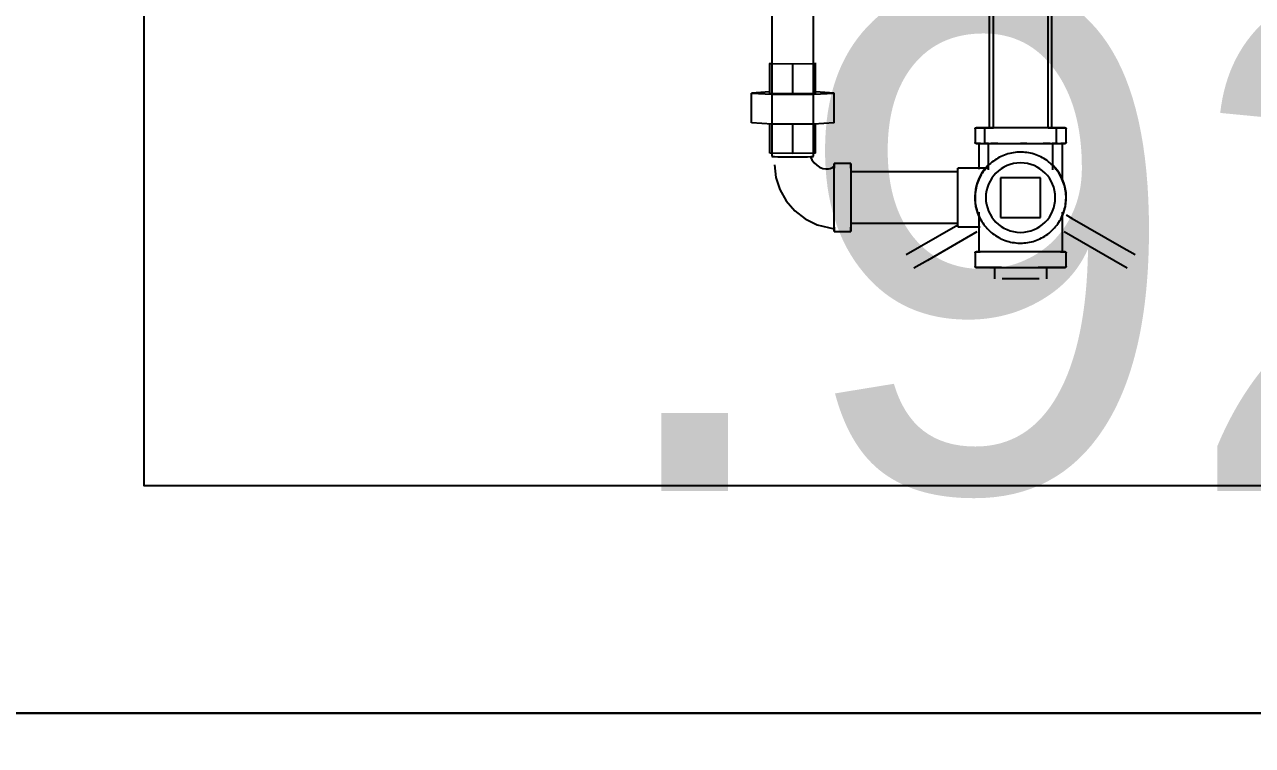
# Model space of a CAD drawing. Extents: x 15525 to 50715, y -3252 to 56414.
# Drawn here: x 38454 to 39199, y 22479 to 22916 of the extents above; entities that cross this region are included whole.
import ezdxf

# ---------------------------------------------------------------- set-up
doc = ezdxf.new("R2010")
doc.units = 0
doc.header["$MEASUREMENT"] = 0
for name, color, linetype in [('A-Wall__Brick', 7, 'CONTINUOUS'), ('H-Fixtures__Sink', 252, 'CONTINUOUS'), ('RM$', 7, 'CONTINUOUS'), ('RM$TXT', 4, 'CONTINUOUS')]:
    doc.layers.add(name, color=color, linetype=linetype)
doc.styles.add('Arial', font='arial.ttf')

msp = doc.modelspace()

# ---------------------------------------------------------------- linework, layer by layer
at = {"layer": 'A-Wall__Brick'}
for p, q in [((38526.62, 22636.12), (38526.62, 23456.12)), ((39668.62, 22636.12), (38526.62, 22636.12)), ((39806.62, 22498.12), (38388.62, 22498.12))]:
    msp.add_line(p, q, dxfattribs=at)
at = {"layer": 'H-Fixtures__Sink'}
for p, q in [((39041.92, 23425.97), (39041.92, 22853.56)), ((39075.32, 22853.56), (39075.32, 23425.97)), ((38907.59, 23026.26), (38907.59, 22873.9)), ((38932.99, 22873.9), (38932.99, 23026.26)), ((39039.57, 22930.41), (39039.57, 22852.96)), ((39077.67, 22852.96), (39077.67, 22930.41)), ((38906.5, 22893.03), (38906.5, 22892.5)), ((38934.09, 22892.5), (38934.09, 22893.03)), ((38906.5, 22892.5), (38920.29, 22892.24)), ((38906.5, 22874.36), (38906.5, 22892.5)), ((38920.29, 22892.24), (38934.09, 22892.5)), ((38920.29, 22874.09), (38920.29, 22892.24)), ((38934.09, 22874.36), (38934.09, 22892.5)), ((38906.5, 22875.25), (38895.2, 22874.61)), ((38895.2, 22874.61), (38907.75, 22873.89)), ((38895.2, 22856.46), (38895.2, 22874.61)), ((38920.29, 22874.09), (38906.5, 22874.36)), ((38907.75, 22873.89), (38932.84, 22873.89)), ((38907.75, 22855.74), (38907.75, 22873.89)), ((38934.09, 22874.36), (38920.29, 22874.09)), ((38932.84, 22873.89), (38945.38, 22874.61)), ((38932.84, 22855.74), (38932.84, 22873.89)), ((38945.38, 22874.61), (38934.09, 22875.25)), ((38945.38, 22856.46), (38945.38, 22874.61)), ((38907.75, 22855.74), (38895.2, 22856.46)), ((38906.5, 22838.06), (38906.5, 22855.81)), ((38907.59, 22855.75), (38907.59, 22836.2)), ((38932.84, 22855.74), (38907.75, 22855.74)), ((38920.29, 22837.8), (38920.29, 22855.74)), ((38945.38, 22856.46), (38932.84, 22855.74)), ((38932.99, 22836.2), (38932.99, 22855.75)), ((38934.09, 22838.06), (38934.09, 22855.81)), ((39031, 22852.96), (39031, 22844.63)), ((39036.83, 22852.96), (39036.83, 22844.63)), ((39058.62, 22853.56), (39041.92, 22853.56)), ((39075.32, 22853.56), (39058.62, 22853.56)), ((39080.4, 22844.63), (39080.4, 22852.96)), ((39086.24, 22844.63), (39086.24, 22852.96)), ((39033.22, 22844.03), (39033.22, 22828.3)), ((39034.46, 22844.03), (39038.05, 22844.03)), ((39039.06, 22844.03), (39039.06, 22827.93)), ((39039.06, 22844.03), (39058.62, 22844.03)), ((39044.79, 22844.03), (39040.55, 22844.03)), ((39042.24, 22844.03), (39043.12, 22844.03)), ((39044.65, 22844.03), (39044.02, 22844.03)), ((39044.02, 22844.03), (39044.94, 22844.03)), ((39058.62, 22844.03), (39078.18, 22844.03)), ((39062.43, 22844.03), (39058.62, 22844.03)), ((39058.62, 22844.03), (39059.7, 22844.03)), ((39058.62, 22844.03), (39062.3, 22844.03)), ((39060.78, 22844.03), (39061.85, 22844.03)), ((39062.22, 22844.03), (39061.38, 22844.03)), ((39072.05, 22844.03), (39072.97, 22844.03)), ((39076.69, 22844.03), (39072.45, 22844.03)), ((39073.38, 22844.03), (39072.76, 22844.03)), ((39075.09, 22844.03), (39074.55, 22844.03)), ((39078.18, 22827.93), (39078.18, 22844.03)), ((39079.18, 22844.03), (39082.77, 22844.03)), ((39084.02, 22821.11), (39084.02, 22844.03)), ((38920.29, 22837.8), (38906.5, 22838.06)), ((38934.09, 22838.06), (38920.29, 22837.8)), ((39058.62, 22838.74), (39057.51, 22838.72)), ((39058.62, 22838.74), (39057.51, 22838.72)), ((39058.62, 22838.74), (39057.51, 22838.72)), ((38955.51, 22831.76), (38945.38, 22831.76)), ((38945.38, 22831.76), (38945.38, 22828.99)), ((38945.38, 22790.49), (38945.38, 22831.76)), ((38945.38, 22830.16), (38945.38, 22829.35)), ((38945.38, 22829.68), (38945.38, 22830.16)), ((38955.51, 22831.76), (38955.51, 22790.49)), ((38955.51, 22828.99), (38955.51, 22831.76)), ((39020.52, 22826.68), (38955.51, 22826.68)), ((39038.88, 22828.9), (39020.52, 22828.9)), ((39020.52, 22828.9), (39020.52, 22828.3)), ((39020.52, 22793.34), (39020.52, 22828.9)), ((39070.68, 22823.19), (39046.55, 22823.19)), ((39046.55, 22823.19), (39046.55, 22799.06)), ((39070.68, 22799.06), (39070.68, 22823.19)), ((39033.22, 22802.35), (39033.22, 22778.21)), ((39046.55, 22799.06), (39070.68, 22799.06)), ((39084.02, 22778.21), (39084.02, 22802.35)), ((39084.02, 22778.21), (39084.02, 22801.13)), ((39086.28, 22800.65), (39089.95, 22798.53)), ((39089.95, 22798.53), (39119.95, 22781.21)), ((38945.38, 22793.25), (38945.38, 22790.49)), ((38945.38, 22792.09), (38945.38, 22792.9)), ((38945.38, 22792.57), (38945.38, 22792.09)), ((38945.38, 22790.49), (38955.51, 22790.49)), ((38955.51, 22795.56), (39020.52, 22795.56)), ((38955.51, 22790.49), (38955.51, 22793.25)), ((38997.29, 22781.21), (39020.52, 22794.62)), ((39032.05, 22790.28), (39002.05, 22772.96)), ((39020.52, 22793.95), (39020.52, 22793.34)), ((39020.52, 22793.34), (39034.13, 22793.34)), ((39033.22, 22793.95), (39033.22, 22778.21)), ((39115.18, 22772.96), (39085.18, 22790.28)), ((38989.12, 22776.5), (38997.29, 22781.21)), ((39119.95, 22781.21), (39128.12, 22776.5)), ((39031, 22777.62), (39031, 22769.28)), ((39031, 22777.62), (39031, 22769.28)), ((39034.46, 22778.21), (39034.46, 22778.21)), ((39058.62, 22778.21), (39034.46, 22778.21)), ((39082.77, 22778.21), (39058.62, 22778.21)), ((39082.77, 22778.21), (39082.77, 22778.21)), ((39086.24, 22769.28), (39086.24, 22777.62)), ((39086.24, 22769.28), (39086.24, 22777.62)), ((39002.05, 22772.96), (38993.88, 22768.25)), ((39042.74, 22768.69), (39042.74, 22761.78)), ((39042.74, 22768.69), (39042.74, 22761.78)), ((39047.39, 22768.69), (39047.39, 22768.69)), ((39047.39, 22768.69), (39058.62, 22768.69)), ((39058.62, 22768.69), (39069.84, 22768.69)), ((39069.84, 22768.69), (39069.84, 22768.69)), ((39074.49, 22761.78), (39074.49, 22768.69)), ((39074.49, 22761.78), (39074.49, 22768.69)), ((39123.35, 22768.25), (39115.18, 22772.96)), ((39047.39, 22761.78), (39047.39, 22761.78)), ((39058.62, 22761.78), (39047.39, 22761.78)), ((39069.84, 22761.78), (39058.62, 22761.78)), ((39069.84, 22761.78), (39069.84, 22761.78))]:
    msp.add_line(p, q, dxfattribs=at)
at = {"layer": 'H-Fixtures__Sink', "flags": 128}
for points in [[(39031, 22852.96), (39031, 22852.99), (39031, 22853.01), (39031, 22853.03), (39031, 22853.06), (39031.01, 22853.08), (39031.01, 22853.1), (39031.02, 22853.13), (39031.03, 22853.15), (39031.03, 22853.17), (39031.04, 22853.19), (39031.05, 22853.22), (39031.06, 22853.24), (39031.07, 22853.26), (39031.09, 22853.28), (39031.1, 22853.3), (39031.11, 22853.32), (39031.13, 22853.34), (39031.14, 22853.35), (39031.16, 22853.37), (39031.18, 22853.39), (39031.19, 22853.41), (39031.21, 22853.42), (39031.23, 22853.44), (39031.25, 22853.45), (39031.27, 22853.46), (39031.29, 22853.48), (39031.31, 22853.49), (39031.33, 22853.5), (39031.35, 22853.51), (39031.38, 22853.52), (39031.4, 22853.53), (39031.42, 22853.53), (39031.44, 22853.54), (39031.47, 22853.54), (39031.49, 22853.55), (39031.51, 22853.55), (39031.54, 22853.55), (39031.56, 22853.56), (39031.58, 22853.56), (39031.59, 22853.56)], [(39041.62, 22853.56), (39040.8, 22853.56), (39040, 22853.56), (39039.23, 22853.56), (39038.49, 22853.56), (39037.79, 22853.56), (39037.12, 22853.56), (39036.48, 22853.56), (39035.88, 22853.56), (39035.31, 22853.56), (39034.78, 22853.56), (39034.29, 22853.56), (39033.84, 22853.56), (39033.43, 22853.56), (39033.06, 22853.56), (39032.73, 22853.56), (39032.44, 22853.56), (39032.19, 22853.56), (39031.98, 22853.56), (39031.82, 22853.56), (39031.7, 22853.56), (39031.63, 22853.56), (39031.59, 22853.56)], [(39031.59, 22853.56), (39031.61, 22853.56), (39031.68, 22853.56), (39031.79, 22853.56), (39031.94, 22853.56), (39032.13, 22853.56), (39032.37, 22853.56), (39032.64, 22853.56), (39032.96, 22853.56), (39033.32, 22853.56), (39033.72, 22853.56), (39034.17, 22853.56), (39034.65, 22853.56), (39035.16, 22853.56), (39035.72, 22853.56), (39036.31, 22853.56), (39036.94, 22853.56), (39037.6, 22853.56), (39038.3, 22853.56), (39039.03, 22853.56), (39039.79, 22853.56)], [(39036.83, 22852.96), (39036.84, 22852.99), (39036.84, 22853.01), (39036.84, 22853.03), (39036.84, 22853.06), (39036.85, 22853.08), (39036.85, 22853.1), (39036.86, 22853.13), (39036.87, 22853.15), (39036.87, 22853.17), (39036.88, 22853.19), (39036.89, 22853.22), (39036.9, 22853.24), (39036.91, 22853.26), (39036.93, 22853.28), (39036.94, 22853.3), (39036.95, 22853.32), (39036.97, 22853.34), (39036.98, 22853.35), (39037, 22853.37), (39037.02, 22853.39), (39037.03, 22853.41), (39037.05, 22853.42), (39037.07, 22853.44), (39037.09, 22853.45), (39037.11, 22853.46), (39037.13, 22853.48), (39037.15, 22853.49), (39037.17, 22853.5), (39037.19, 22853.51), (39037.21, 22853.52), (39037.24, 22853.53), (39037.26, 22853.53), (39037.28, 22853.54), (39037.31, 22853.54), (39037.33, 22853.55), (39037.35, 22853.55), (39037.38, 22853.55), (39037.4, 22853.56), (39037.42, 22853.56), (39037.43, 22853.56)], [(39058.62, 22853.56), (39057.77, 22853.56), (39056.92, 22853.56), (39056.08, 22853.56), (39055.24, 22853.56), (39054.41, 22853.56), (39053.58, 22853.56), (39052.76, 22853.56), (39051.95, 22853.56), (39051.15, 22853.56), (39050.37, 22853.56), (39049.59, 22853.56), (39048.83, 22853.56), (39048.09, 22853.56), (39047.36, 22853.56), (39046.65, 22853.56), (39045.96, 22853.56), (39045.3, 22853.56), (39044.65, 22853.56), (39044.02, 22853.56), (39043.42, 22853.56), (39042.84, 22853.56), (39042.29, 22853.56), (39041.76, 22853.56), (39041.26, 22853.56), (39040.79, 22853.56), (39040.35, 22853.56), (39039.93, 22853.56), (39039.55, 22853.56), (39039.19, 22853.56), (39038.87, 22853.56), (39038.58, 22853.56), (39038.32, 22853.56), (39038.09, 22853.56), (39037.9, 22853.56), (39037.74, 22853.56), (39037.61, 22853.56), (39037.52, 22853.56), (39037.46, 22853.56), (39037.43, 22853.56)], [(39037.43, 22853.56), (39037.45, 22853.56), (39037.5, 22853.56), (39037.58, 22853.56), (39037.7, 22853.56), (39037.85, 22853.56), (39038.04, 22853.56), (39038.26, 22853.56), (39038.51, 22853.56), (39038.79, 22853.56), (39039.1, 22853.56), (39039.45, 22853.56), (39039.82, 22853.56), (39040.23, 22853.56), (39040.67, 22853.56), (39041.13, 22853.56), (39041.62, 22853.56), (39042.14, 22853.56)], [(39079.81, 22853.56), (39079.79, 22853.56), (39079.74, 22853.56), (39079.65, 22853.56), (39079.54, 22853.56), (39079.38, 22853.56), (39079.2, 22853.56), (39078.98, 22853.56), (39078.73, 22853.56), (39078.45, 22853.56), (39078.13, 22853.56), (39077.79, 22853.56), (39077.41, 22853.56), (39077.01, 22853.56), (39076.57, 22853.56), (39076.11, 22853.56), (39075.61, 22853.56), (39075.09, 22853.56), (39074.55, 22853.56), (39073.98, 22853.56), (39073.38, 22853.56), (39072.76, 22853.56), (39072.12, 22853.56), (39071.45, 22853.56), (39070.77, 22853.56), (39070.07, 22853.56), (39069.34, 22853.56), (39068.6, 22853.56), (39067.85, 22853.56), (39067.08, 22853.56), (39066.3, 22853.56), (39065.5, 22853.56), (39064.69, 22853.56), (39063.88, 22853.56), (39063.05, 22853.56), (39062.22, 22853.56), (39061.38, 22853.56), (39060.54, 22853.56), (39059.69, 22853.56), (39058.85, 22853.56), (39058.62, 22853.56)], [(39085.65, 22853.56), (39085.62, 22853.56), (39085.56, 22853.56), (39085.45, 22853.56), (39085.3, 22853.56), (39085.11, 22853.56), (39084.87, 22853.56), (39084.59, 22853.56), (39084.27, 22853.56), (39083.91, 22853.56), (39083.51, 22853.56), (39083.07, 22853.56), (39082.59, 22853.56), (39082.07, 22853.56), (39081.52, 22853.56), (39080.92, 22853.56), (39080.3, 22853.56), (39079.63, 22853.56), (39078.94, 22853.56), (39078.21, 22853.56), (39077.45, 22853.56), (39076.66, 22853.56), (39075.84, 22853.56), (39074.99, 22853.56)], [(39075.48, 22853.56), (39075.97, 22853.56), (39076.45, 22853.56), (39076.89, 22853.56), (39077.3, 22853.56), (39077.69, 22853.56), (39078.04, 22853.56), (39078.37, 22853.56), (39078.66, 22853.56), (39078.92, 22853.56), (39079.14, 22853.56), (39079.34, 22853.56), (39079.5, 22853.56), (39079.62, 22853.56), (39079.72, 22853.56), (39079.78, 22853.56), (39079.8, 22853.56)], [(39078.01, 22853.56), (39078.74, 22853.56), (39079.45, 22853.56), (39080.12, 22853.56), (39080.76, 22853.56), (39081.36, 22853.56), (39081.93, 22853.56), (39082.45, 22853.56), (39082.95, 22853.56), (39083.4, 22853.56), (39083.81, 22853.56), (39084.18, 22853.56), (39084.51, 22853.56), (39084.8, 22853.56), (39085.05, 22853.56), (39085.25, 22853.56), (39085.41, 22853.56), (39085.53, 22853.56), (39085.61, 22853.56), (39085.64, 22853.56)], [(39079.81, 22853.56), (39079.83, 22853.56), (39079.85, 22853.56), (39079.88, 22853.55), (39079.9, 22853.55), (39079.92, 22853.55), (39079.95, 22853.54), (39079.97, 22853.53), (39079.99, 22853.53), (39080.02, 22853.52), (39080.04, 22853.51), (39080.06, 22853.5), (39080.08, 22853.49), (39080.1, 22853.48), (39080.12, 22853.47), (39080.14, 22853.45), (39080.16, 22853.44), (39080.18, 22853.42), (39080.2, 22853.41), (39080.22, 22853.39), (39080.23, 22853.38), (39080.25, 22853.36), (39080.26, 22853.34), (39080.28, 22853.32), (39080.29, 22853.3), (39080.31, 22853.28), (39080.32, 22853.26), (39080.33, 22853.24), (39080.34, 22853.22), (39080.35, 22853.2), (39080.36, 22853.18), (39080.37, 22853.16), (39080.38, 22853.13), (39080.38, 22853.11), (39080.39, 22853.09), (39080.39, 22853.06), (39080.4, 22853.04), (39080.4, 22853.02), (39080.4, 22852.99), (39080.4, 22852.97), (39080.4, 22852.96)], [(39085.65, 22853.56), (39085.67, 22853.56), (39085.69, 22853.56), (39085.72, 22853.55), (39085.74, 22853.55), (39085.76, 22853.55), (39085.79, 22853.54), (39085.81, 22853.53), (39085.83, 22853.53), (39085.85, 22853.52), (39085.88, 22853.51), (39085.9, 22853.5), (39085.92, 22853.49), (39085.94, 22853.48), (39085.96, 22853.47), (39085.98, 22853.45), (39086, 22853.44), (39086.02, 22853.42), (39086.04, 22853.41), (39086.06, 22853.39), (39086.07, 22853.38), (39086.09, 22853.36), (39086.1, 22853.34), (39086.12, 22853.32), (39086.13, 22853.3), (39086.15, 22853.28), (39086.16, 22853.26), (39086.17, 22853.24), (39086.18, 22853.22), (39086.19, 22853.2), (39086.2, 22853.18), (39086.21, 22853.16), (39086.22, 22853.13), (39086.22, 22853.11), (39086.23, 22853.09), (39086.23, 22853.06), (39086.24, 22853.04), (39086.24, 22853.02), (39086.24, 22852.99), (39086.24, 22852.97), (39086.24, 22852.96)], [(39031.59, 22844.03), (39031.57, 22844.03), (39031.54, 22844.03), (39031.52, 22844.04), (39031.5, 22844.04), (39031.47, 22844.04), (39031.45, 22844.05), (39031.43, 22844.06), (39031.4, 22844.06), (39031.38, 22844.07), (39031.36, 22844.08), (39031.34, 22844.09), (39031.32, 22844.1), (39031.3, 22844.11), (39031.27, 22844.12), (39031.25, 22844.14), (39031.24, 22844.15), (39031.22, 22844.16), (39031.2, 22844.18), (39031.18, 22844.2), (39031.16, 22844.21), (39031.15, 22844.23), (39031.13, 22844.25), (39031.12, 22844.27), (39031.1, 22844.29), (39031.09, 22844.31), (39031.08, 22844.33), (39031.07, 22844.35), (39031.05, 22844.37), (39031.05, 22844.39), (39031.04, 22844.41), (39031.03, 22844.43), (39031.02, 22844.46), (39031.01, 22844.48), (39031.01, 22844.5), (39031, 22844.53), (39031, 22844.55), (39031, 22844.57), (39031, 22844.6), (39031, 22844.62), (39031, 22844.63)], [(39034.29, 22844.03), (39033.84, 22844.03), (39033.43, 22844.03), (39033.06, 22844.03), (39032.73, 22844.03), (39032.44, 22844.03), (39032.19, 22844.03), (39031.98, 22844.03), (39031.82, 22844.03), (39031.7, 22844.03), (39031.63, 22844.03), (39031.59, 22844.03)], [(39031.59, 22844.03), (39031.61, 22844.03), (39031.68, 22844.03), (39031.79, 22844.03), (39031.94, 22844.03), (39032.13, 22844.03), (39032.37, 22844.03), (39032.64, 22844.03), (39032.96, 22844.03), (39033.32, 22844.03), (39033.72, 22844.03), (39034.17, 22844.03), (39034.65, 22844.03), (39035.16, 22844.03), (39035.72, 22844.03), (39036.31, 22844.03), (39036.94, 22844.03), (39037.6, 22844.03), (39038.3, 22844.03), (39039.03, 22844.03)], [(39037.43, 22844.03), (39037.41, 22844.03), (39037.38, 22844.03), (39037.36, 22844.04), (39037.34, 22844.04), (39037.31, 22844.04), (39037.29, 22844.05), (39037.27, 22844.06), (39037.24, 22844.06), (39037.22, 22844.07), (39037.2, 22844.08), (39037.18, 22844.09), (39037.16, 22844.1), (39037.13, 22844.11), (39037.11, 22844.12), (39037.09, 22844.14), (39037.07, 22844.15), (39037.06, 22844.16), (39037.04, 22844.18), (39037.02, 22844.2), (39037, 22844.21), (39036.99, 22844.23), (39036.97, 22844.25), (39036.96, 22844.27), (39036.94, 22844.29), (39036.93, 22844.31), (39036.92, 22844.33), (39036.91, 22844.35), (39036.89, 22844.37), (39036.88, 22844.39), (39036.88, 22844.41), (39036.87, 22844.43), (39036.86, 22844.46), (39036.85, 22844.48), (39036.85, 22844.5), (39036.84, 22844.53), (39036.84, 22844.55), (39036.84, 22844.57), (39036.84, 22844.6), (39036.83, 22844.62), (39036.83, 22844.63)], [(39039.19, 22844.03), (39038.87, 22844.03), (39038.58, 22844.03), (39038.32, 22844.03), (39038.09, 22844.03), (39037.9, 22844.03), (39037.74, 22844.03), (39037.61, 22844.03), (39037.52, 22844.03), (39037.46, 22844.03), (39037.43, 22844.03)], [(39037.43, 22844.03), (39037.45, 22844.03), (39037.5, 22844.03), (39037.58, 22844.03), (39037.7, 22844.03), (39037.85, 22844.03), (39038.04, 22844.03), (39038.26, 22844.03), (39038.51, 22844.03), (39038.79, 22844.03), (39039.1, 22844.03), (39039.45, 22844.03), (39039.82, 22844.03), (39040.23, 22844.03), (39040.67, 22844.03), (39041.13, 22844.03), (39041.62, 22844.03), (39042.14, 22844.03), (39042.69, 22844.03), (39043.26, 22844.03), (39043.86, 22844.03), (39044.48, 22844.03), (39045.12, 22844.03), (39045.78, 22844.03), (39046.47, 22844.03), (39047.17, 22844.03), (39047.89, 22844.03), (39048.63, 22844.03), (39049.39, 22844.03), (39050.16, 22844.03), (39050.94, 22844.03), (39051.74, 22844.03), (39052.54, 22844.03), (39053.36, 22844.03), (39054.18, 22844.03), (39055.02, 22844.03), (39055.85, 22844.03), (39056.7, 22844.03), (39057.54, 22844.03), (39058.39, 22844.03), (39058.62, 22844.03)], [(39042.84, 22844.03), (39042.29, 22844.03), (39041.76, 22844.03)], [(39058.62, 22844.03), (39059.47, 22844.03), (39060.31, 22844.03), (39061.15, 22844.03), (39061.99, 22844.03), (39062.83, 22844.03), (39063.65, 22844.03), (39064.47, 22844.03), (39065.28, 22844.03), (39066.08, 22844.03), (39066.87, 22844.03), (39067.64, 22844.03), (39068.4, 22844.03), (39069.15, 22844.03), (39069.87, 22844.03), (39070.58, 22844.03), (39071.27, 22844.03), (39071.94, 22844.03), (39072.59, 22844.03), (39073.21, 22844.03), (39073.82, 22844.03), (39074.4, 22844.03), (39074.95, 22844.03), (39075.48, 22844.03), (39075.97, 22844.03), (39076.45, 22844.03), (39076.89, 22844.03), (39077.3, 22844.03), (39077.69, 22844.03), (39078.04, 22844.03), (39078.37, 22844.03), (39078.66, 22844.03), (39078.92, 22844.03), (39079.14, 22844.03), (39079.34, 22844.03), (39079.5, 22844.03), (39079.62, 22844.03), (39079.72, 22844.03), (39079.78, 22844.03), (39079.8, 22844.03)], [(39059.69, 22844.03), (39058.85, 22844.03), (39058.62, 22844.03)], [(39073.88, 22844.03), (39074.76, 22844.03), (39075.61, 22844.03)], [(39079.81, 22844.03), (39079.79, 22844.03), (39079.74, 22844.03), (39079.65, 22844.03), (39079.54, 22844.03), (39079.38, 22844.03), (39079.2, 22844.03), (39078.98, 22844.03), (39078.73, 22844.03), (39078.45, 22844.03), (39078.13, 22844.03), (39077.79, 22844.03)], [(39078.01, 22844.03), (39078.74, 22844.03), (39079.45, 22844.03), (39080.12, 22844.03), (39080.76, 22844.03), (39081.36, 22844.03), (39081.93, 22844.03), (39082.45, 22844.03), (39082.95, 22844.03), (39083.4, 22844.03), (39083.81, 22844.03), (39084.18, 22844.03), (39084.51, 22844.03), (39084.8, 22844.03), (39085.05, 22844.03), (39085.25, 22844.03), (39085.41, 22844.03), (39085.53, 22844.03), (39085.61, 22844.03), (39085.64, 22844.03)], [(39080.4, 22844.63), (39080.4, 22844.6), (39080.4, 22844.58), (39080.4, 22844.56), (39080.39, 22844.53), (39080.39, 22844.51), (39080.38, 22844.49), (39080.38, 22844.46), (39080.37, 22844.44), (39080.36, 22844.42), (39080.35, 22844.4), (39080.34, 22844.37), (39080.33, 22844.35), (39080.32, 22844.33), (39080.31, 22844.31), (39080.3, 22844.29), (39080.28, 22844.27), (39080.27, 22844.25), (39080.25, 22844.24), (39080.24, 22844.22), (39080.22, 22844.2), (39080.2, 22844.18), (39080.19, 22844.17), (39080.17, 22844.15), (39080.15, 22844.14), (39080.13, 22844.13), (39080.11, 22844.11), (39080.09, 22844.1), (39080.07, 22844.09), (39080.04, 22844.08), (39080.02, 22844.07), (39080, 22844.06), (39079.98, 22844.06), (39079.95, 22844.05), (39079.93, 22844.05), (39079.91, 22844.04), (39079.88, 22844.04), (39079.86, 22844.03), (39079.84, 22844.03), (39079.81, 22844.03), (39079.81, 22844.03)], [(39085.65, 22844.03), (39085.62, 22844.03), (39085.56, 22844.03), (39085.45, 22844.03), (39085.3, 22844.03), (39085.11, 22844.03), (39084.87, 22844.03), (39084.59, 22844.03), (39084.27, 22844.03), (39083.91, 22844.03), (39083.51, 22844.03), (39083.07, 22844.03)], [(39086.24, 22844.63), (39086.24, 22844.6), (39086.24, 22844.58), (39086.24, 22844.56), (39086.23, 22844.53), (39086.23, 22844.51), (39086.22, 22844.49), (39086.22, 22844.46), (39086.21, 22844.44), (39086.2, 22844.42), (39086.19, 22844.4), (39086.18, 22844.37), (39086.17, 22844.35), (39086.16, 22844.33), (39086.15, 22844.31), (39086.14, 22844.29), (39086.12, 22844.27), (39086.11, 22844.25), (39086.09, 22844.24), (39086.08, 22844.22), (39086.06, 22844.2), (39086.04, 22844.18), (39086.02, 22844.17), (39086.01, 22844.15), (39085.99, 22844.14), (39085.97, 22844.13), (39085.95, 22844.11), (39085.93, 22844.1), (39085.9, 22844.09), (39085.88, 22844.08), (39085.86, 22844.07), (39085.84, 22844.06), (39085.82, 22844.06), (39085.79, 22844.05), (39085.77, 22844.05), (39085.75, 22844.04), (39085.72, 22844.04), (39085.7, 22844.03), (39085.68, 22844.03), (39085.65, 22844.03), (39085.65, 22844.03)], [(38930.96, 22836.21), (38931.96, 22834.1), (38933.28, 22832.25), (38934.88, 22830.72), (38936.66, 22829.59), (38938.56, 22828.86), (38940.47, 22828.57), (38941.99, 22828.65), (38943.02, 22828.88), (38944.4, 22829.47), (38945.38, 22830.17)], [(39058.62, 22838.74), (39057.51, 22838.72), (39056.41, 22838.66), (39055.31, 22838.55), (39054.22, 22838.39), (39053.13, 22838.19), (39052.05, 22837.95), (39050.98, 22837.67), (39049.93, 22837.34), (39048.89, 22836.97), (39047.86, 22836.56), (39046.85, 22836.11), (39045.86, 22835.62), (39044.89, 22835.09), (39043.95, 22834.52), (39043.02, 22833.92), (39042.12, 22833.28), (39041.25, 22832.6), (39040.4, 22831.89), (39039.59, 22831.14), (39038.8, 22830.37), (39038.05, 22829.56), (39037.33, 22828.72), (39036.64, 22827.86), (39035.99, 22826.96), (39035.37, 22826.05), (39034.8, 22825.1), (39034.26, 22824.14), (39033.75, 22823.16), (39033.29, 22822.15), (39032.87, 22821.13), (39032.49, 22820.09), (39032.16, 22819.04), (39031.86, 22817.98), (39031.61, 22816.9), (39031.4, 22815.82), (39031.23, 22814.72), (39031.11, 22813.63), (39031.03, 22812.52), (39031, 22811.42), (39031.01, 22810.31), (39031.06, 22809.21), (39031.16, 22808.11), (39031.3, 22807.02), (39031.49, 22805.93), (39031.72, 22804.85), (39031.99, 22803.77), (39032.31, 22802.72), (39032.66, 22801.67), (39033.06, 22800.64), (39033.5, 22799.63), (39033.98, 22798.63), (39034.5, 22797.66), (39035.06, 22796.7), (39035.65, 22795.77), (39036.29, 22794.87), (39036.95, 22793.99), (39037.66, 22793.13), (39038.39, 22792.31), (39039.16, 22791.52), (39039.96, 22790.75), (39040.79, 22790.02), (39041.65, 22789.33), (39042.53, 22788.67), (39043.44, 22788.04), (39044.38, 22787.45), (39045.34, 22786.9), (39046.32, 22786.39), (39047.31, 22785.92), (39048.33, 22785.49), (39049.36, 22785.09), (39050.41, 22784.75), (39051.47, 22784.44), (39052.55, 22784.17), (39053.63, 22783.95), (39054.72, 22783.78), (39055.82, 22783.64), (39056.92, 22783.55), (39058.02, 22783.51), (39058.62, 22783.5)], [(39058.62, 22783.5), (39059.72, 22783.52), (39060.83, 22783.59), (39061.92, 22783.7), (39063.02, 22783.85), (39064.11, 22784.05), (39065.18, 22784.29), (39066.25, 22784.57), (39067.31, 22784.9), (39068.35, 22785.27), (39069.37, 22785.68), (39070.38, 22786.13), (39071.37, 22786.62), (39072.34, 22787.15), (39073.29, 22787.72), (39074.21, 22788.32), (39075.11, 22788.97), (39075.99, 22789.64), (39076.83, 22790.35), (39077.65, 22791.1), (39078.43, 22791.88), (39079.19, 22792.68), (39079.91, 22793.52), (39080.59, 22794.39), (39081.25, 22795.28), (39081.86, 22796.2), (39082.44, 22797.14), (39082.98, 22798.1), (39083.48, 22799.09), (39083.94, 22800.09), (39084.36, 22801.11), (39084.74, 22802.15), (39085.08, 22803.2), (39085.38, 22804.27), (39085.63, 22805.34), (39085.84, 22806.43), (39086, 22807.52), (39086.13, 22808.62), (39086.2, 22809.72), (39086.24, 22810.82), (39086.23, 22811.93), (39086.17, 22813.03), (39086.08, 22814.13), (39085.93, 22815.23), (39085.75, 22816.32), (39085.52, 22817.4), (39085.25, 22818.47), (39084.93, 22819.53), (39084.57, 22820.57), (39084.17, 22821.6), (39083.74, 22822.62), (39083.26, 22823.61), (39082.74, 22824.59), (39082.18, 22825.54), (39081.58, 22826.47), (39080.95, 22827.38), (39080.28, 22828.26), (39079.58, 22829.11), (39078.84, 22829.93), (39078.08, 22830.73), (39077.28, 22831.49), (39076.45, 22832.22), (39075.59, 22832.92), (39074.7, 22833.58), (39073.79, 22834.2), (39072.86, 22834.79), (39071.9, 22835.34), (39070.92, 22835.85), (39069.92, 22836.33), (39068.9, 22836.76), (39067.87, 22837.15), (39066.82, 22837.5), (39065.76, 22837.8), (39064.69, 22838.07), (39063.61, 22838.29), (39062.52, 22838.47), (39061.42, 22838.6), (39060.32, 22838.69), (39059.21, 22838.74), (39058.62, 22838.74)], [(38909.24, 22830.94), (38910.04, 22823.33), (38912.41, 22815.96), (38916.28, 22809.12), (38921.52, 22803.11), (38927.92, 22798.19), (38935.25, 22794.57), (38945.38, 22792.08)], [(39038.8, 22830.37), (39038.05, 22829.56), (39037.33, 22828.72), (39036.64, 22827.86), (39035.99, 22826.96), (39035.37, 22826.05), (39034.8, 22825.1), (39034.26, 22824.14), (39033.75, 22823.16), (39033.29, 22822.15), (39032.87, 22821.13), (39032.49, 22820.09), (39032.16, 22819.04), (39031.86, 22817.98), (39031.61, 22816.9), (39031.4, 22815.82), (39031.23, 22814.72), (39031.11, 22813.63), (39031.03, 22812.52), (39031, 22811.42), (39031.01, 22810.31), (39031.06, 22809.21), (39031.16, 22808.11), (39031.3, 22807.02), (39031.49, 22805.93), (39031.72, 22804.85), (39031.99, 22803.77), (39032.31, 22802.72), (39032.66, 22801.67), (39033.06, 22800.64), (39033.5, 22799.63), (39033.98, 22798.63), (39034.5, 22797.66), (39035.06, 22796.7), (39035.65, 22795.77), (39036.29, 22794.87), (39036.95, 22793.99), (39037.66, 22793.13), (39038.39, 22792.31), (39039.16, 22791.52), (39039.96, 22790.75), (39040.79, 22790.02), (39041.65, 22789.33), (39042.53, 22788.67), (39043.44, 22788.04), (39044.38, 22787.45), (39045.34, 22786.9), (39046.32, 22786.39), (39047.31, 22785.92), (39048.33, 22785.49), (39049.36, 22785.09), (39050.41, 22784.75), (39051.47, 22784.44), (39052.55, 22784.17), (39053.63, 22783.95), (39054.72, 22783.78), (39055.82, 22783.64), (39056.92, 22783.55), (39058.02, 22783.51), (39058.62, 22783.5)], [(39038.8, 22830.37), (39038.05, 22829.56), (39037.33, 22828.72), (39036.64, 22827.86), (39035.99, 22826.96), (39035.37, 22826.05), (39034.8, 22825.1), (39034.26, 22824.14), (39033.75, 22823.16), (39033.29, 22822.15), (39032.87, 22821.13), (39032.49, 22820.09), (39032.16, 22819.04), (39031.86, 22817.98), (39031.61, 22816.9), (39031.4, 22815.82), (39031.23, 22814.72), (39031.11, 22813.63), (39031.03, 22812.52), (39031, 22811.42), (39031.01, 22810.31), (39031.06, 22809.21), (39031.16, 22808.11), (39031.3, 22807.02), (39031.49, 22805.93), (39031.72, 22804.85), (39031.99, 22803.77), (39032.31, 22802.72), (39032.66, 22801.67), (39033.06, 22800.64), (39033.5, 22799.63), (39033.98, 22798.63), (39034.5, 22797.66), (39035.06, 22796.7), (39035.65, 22795.77), (39036.29, 22794.87), (39036.95, 22793.99), (39037.66, 22793.13), (39038.39, 22792.31), (39039.16, 22791.52), (39039.96, 22790.75), (39040.79, 22790.02), (39041.65, 22789.33), (39042.53, 22788.67), (39043.44, 22788.04), (39044.38, 22787.45), (39045.34, 22786.9), (39046.32, 22786.39), (39047.31, 22785.92), (39048.33, 22785.49), (39049.36, 22785.09), (39050.41, 22784.75), (39051.47, 22784.44), (39052.55, 22784.17), (39053.63, 22783.95), (39054.72, 22783.78), (39055.82, 22783.64), (39056.92, 22783.55), (39058.02, 22783.51), (39058.62, 22783.5)], [(39038.8, 22830.37), (39038.05, 22829.56), (39037.33, 22828.72), (39036.64, 22827.86), (39035.99, 22826.96), (39035.37, 22826.05), (39034.8, 22825.1), (39034.26, 22824.14), (39033.75, 22823.16), (39033.29, 22822.15), (39032.87, 22821.13), (39032.49, 22820.09), (39032.16, 22819.04), (39031.86, 22817.98), (39031.61, 22816.9), (39031.4, 22815.82), (39031.23, 22814.72), (39031.11, 22813.63), (39031.03, 22812.52), (39031, 22811.42), (39031.01, 22810.31), (39031.06, 22809.21), (39031.16, 22808.11), (39031.3, 22807.02), (39031.49, 22805.93), (39031.72, 22804.85), (39031.99, 22803.77), (39032.31, 22802.72), (39032.66, 22801.67), (39033.06, 22800.64), (39033.5, 22799.63), (39033.98, 22798.63)], [(39038.8, 22830.37), (39038.05, 22829.56), (39037.33, 22828.72)], [(39058.62, 22783.5), (39059.72, 22783.52), (39060.83, 22783.59), (39061.92, 22783.7), (39063.02, 22783.85), (39064.11, 22784.05), (39065.18, 22784.29), (39066.25, 22784.57), (39067.31, 22784.9), (39068.35, 22785.27), (39069.37, 22785.68), (39070.38, 22786.13), (39071.37, 22786.62), (39072.34, 22787.15), (39073.29, 22787.72), (39074.21, 22788.32), (39075.11, 22788.97), (39075.99, 22789.64), (39076.83, 22790.35), (39077.65, 22791.1), (39078.43, 22791.88), (39079.19, 22792.68), (39079.91, 22793.52), (39080.59, 22794.39), (39081.25, 22795.28), (39081.86, 22796.2), (39082.44, 22797.14), (39082.98, 22798.1), (39083.48, 22799.09), (39083.94, 22800.09), (39084.36, 22801.11), (39084.74, 22802.15), (39085.08, 22803.2), (39085.38, 22804.27), (39085.63, 22805.34), (39085.84, 22806.43), (39086, 22807.52), (39086.13, 22808.62), (39086.2, 22809.72), (39086.24, 22810.82), (39086.23, 22811.93), (39086.17, 22813.03), (39086.08, 22814.13), (39085.93, 22815.23), (39085.75, 22816.32), (39085.52, 22817.4), (39085.25, 22818.47), (39084.93, 22819.53), (39084.57, 22820.57), (39084.17, 22821.6), (39083.74, 22822.62), (39083.26, 22823.61), (39082.74, 22824.59), (39082.18, 22825.54), (39081.58, 22826.47), (39080.95, 22827.38), (39080.28, 22828.26), (39079.58, 22829.11), (39078.84, 22829.93), (39078.08, 22830.73)], [(39058.62, 22783.5), (39059.72, 22783.52), (39060.83, 22783.59), (39061.92, 22783.7), (39063.02, 22783.85), (39064.11, 22784.05), (39065.18, 22784.29), (39066.25, 22784.57), (39067.31, 22784.9), (39068.35, 22785.27), (39069.37, 22785.68), (39070.38, 22786.13), (39071.37, 22786.62), (39072.34, 22787.15), (39073.29, 22787.72), (39074.21, 22788.32), (39075.11, 22788.97), (39075.99, 22789.64), (39076.83, 22790.35), (39077.65, 22791.1), (39078.43, 22791.88), (39079.19, 22792.68), (39079.91, 22793.52), (39080.59, 22794.39), (39081.25, 22795.28), (39081.86, 22796.2), (39082.44, 22797.14), (39082.98, 22798.1), (39083.48, 22799.09), (39083.94, 22800.09), (39084.36, 22801.11), (39084.74, 22802.15), (39085.08, 22803.2), (39085.38, 22804.27), (39085.63, 22805.34), (39085.84, 22806.43), (39086, 22807.52), (39086.13, 22808.62), (39086.2, 22809.72), (39086.24, 22810.82), (39086.23, 22811.93), (39086.17, 22813.03), (39086.08, 22814.13), (39085.93, 22815.23), (39085.75, 22816.32), (39085.52, 22817.4), (39085.25, 22818.47), (39084.93, 22819.53), (39084.57, 22820.57), (39084.17, 22821.6), (39083.74, 22822.62), (39083.26, 22823.61), (39082.74, 22824.59), (39082.18, 22825.54), (39081.58, 22826.47), (39080.95, 22827.38), (39080.28, 22828.26), (39079.58, 22829.11), (39078.84, 22829.93), (39078.08, 22830.73)], [(39084.17, 22821.6), (39083.74, 22822.62), (39083.26, 22823.61), (39082.74, 22824.59), (39082.18, 22825.54), (39081.58, 22826.47), (39080.95, 22827.38), (39080.28, 22828.26), (39079.58, 22829.11), (39078.84, 22829.93), (39078.08, 22830.73)], [(39083.48, 22799.09), (39083.94, 22800.09), (39084.36, 22801.11), (39084.74, 22802.15), (39085.08, 22803.2), (39085.38, 22804.27), (39085.63, 22805.34), (39085.84, 22806.43), (39086, 22807.52), (39086.13, 22808.62), (39086.2, 22809.72), (39086.24, 22810.82), (39086.23, 22811.93), (39086.17, 22813.03), (39086.08, 22814.13), (39085.93, 22815.23), (39085.75, 22816.32), (39085.52, 22817.4), (39085.25, 22818.47), (39084.93, 22819.53), (39084.57, 22820.57), (39084.17, 22821.6), (39083.74, 22822.62), (39083.26, 22823.61), (39082.74, 22824.59), (39082.18, 22825.54), (39081.58, 22826.47), (39080.95, 22827.38), (39080.28, 22828.26), (39079.58, 22829.11), (39078.84, 22829.93), (39078.08, 22830.73)], [(39084.17, 22821.6), (39083.74, 22822.62), (39083.26, 22823.61)], [(39084.17, 22821.6), (39083.74, 22822.62), (39083.26, 22823.61)], [(39084.17, 22821.6), (39083.74, 22822.62), (39083.26, 22823.61)], [(39085.08, 22803.2), (39085.38, 22804.27), (39085.63, 22805.34), (39085.84, 22806.43), (39086, 22807.52), (39086.13, 22808.62), (39086.2, 22809.72), (39086.24, 22810.82), (39086.23, 22811.93), (39086.17, 22813.03), (39086.08, 22814.13), (39085.93, 22815.23), (39085.75, 22816.32), (39085.52, 22817.4), (39085.25, 22818.47)], [(39085.08, 22803.2), (39085.38, 22804.27), (39085.63, 22805.34), (39085.84, 22806.43), (39086, 22807.52), (39086.13, 22808.62), (39086.2, 22809.72), (39086.24, 22810.82), (39086.23, 22811.93), (39086.17, 22813.03), (39086.08, 22814.13), (39085.93, 22815.23), (39085.75, 22816.32), (39085.52, 22817.4), (39085.25, 22818.47)], [(39085.08, 22803.2), (39085.38, 22804.27), (39085.63, 22805.34), (39085.84, 22806.43), (39086, 22807.52), (39086.13, 22808.62), (39086.2, 22809.72), (39086.24, 22810.82), (39086.23, 22811.93), (39086.17, 22813.03), (39086.08, 22814.13), (39085.93, 22815.23), (39085.75, 22816.32), (39085.52, 22817.4), (39085.25, 22818.47)], [(39085.08, 22803.2), (39085.38, 22804.27), (39085.63, 22805.34), (39085.84, 22806.43), (39086, 22807.52), (39086.13, 22808.62), (39086.2, 22809.72), (39086.24, 22810.82), (39086.23, 22811.93), (39086.17, 22813.03), (39086.08, 22814.13), (39085.93, 22815.23), (39085.75, 22816.32), (39085.52, 22817.4), (39085.25, 22818.47)], [(39083.48, 22799.09), (39083.94, 22800.09), (39084.36, 22801.11)], [(39083.48, 22799.09), (39083.94, 22800.09), (39084.36, 22801.11)], [(39083.48, 22799.09), (39083.94, 22800.09), (39084.36, 22801.11)], [(39083.48, 22799.09), (39083.94, 22800.09), (39084.36, 22801.11)], [(39031, 22777.62), (39031, 22777.64), (39031, 22777.66), (39031, 22777.69), (39031, 22777.71), (39031.01, 22777.73), (39031.01, 22777.76), (39031.02, 22777.78), (39031.03, 22777.8), (39031.03, 22777.83), (39031.04, 22777.85), (39031.05, 22777.87), (39031.06, 22777.89), (39031.07, 22777.91), (39031.09, 22777.93), (39031.1, 22777.95), (39031.11, 22777.97), (39031.13, 22777.99), (39031.14, 22778.01), (39031.16, 22778.03), (39031.18, 22778.04), (39031.19, 22778.06), (39031.21, 22778.07), (39031.23, 22778.09), (39031.25, 22778.1), (39031.27, 22778.12), (39031.29, 22778.13), (39031.31, 22778.14), (39031.33, 22778.15), (39031.35, 22778.16), (39031.38, 22778.17), (39031.4, 22778.18), (39031.42, 22778.19), (39031.44, 22778.19), (39031.47, 22778.2), (39031.49, 22778.2), (39031.51, 22778.21), (39031.54, 22778.21), (39031.56, 22778.21), (39031.58, 22778.21), (39031.59, 22778.21)], [(39031, 22777.62), (39031, 22777.64), (39031, 22777.66), (39031, 22777.69), (39031, 22777.71), (39031.01, 22777.73), (39031.01, 22777.76), (39031.02, 22777.78), (39031.03, 22777.8), (39031.03, 22777.83), (39031.04, 22777.85), (39031.05, 22777.87), (39031.06, 22777.89), (39031.07, 22777.91), (39031.09, 22777.93), (39031.1, 22777.95), (39031.11, 22777.97), (39031.13, 22777.99), (39031.14, 22778.01), (39031.16, 22778.03), (39031.18, 22778.04), (39031.19, 22778.06), (39031.21, 22778.07), (39031.23, 22778.09), (39031.25, 22778.1), (39031.27, 22778.12), (39031.29, 22778.13), (39031.31, 22778.14), (39031.33, 22778.15), (39031.35, 22778.16), (39031.38, 22778.17), (39031.4, 22778.18), (39031.42, 22778.19), (39031.44, 22778.19), (39031.47, 22778.2), (39031.49, 22778.2), (39031.51, 22778.21), (39031.54, 22778.21), (39031.56, 22778.21), (39031.58, 22778.21), (39031.59, 22778.21)], [(39034.29, 22778.21), (39033.84, 22778.21), (39033.43, 22778.21), (39033.06, 22778.21), (39032.73, 22778.21), (39032.44, 22778.21), (39032.19, 22778.21), (39031.98, 22778.21), (39031.82, 22778.21), (39031.7, 22778.21), (39031.63, 22778.21), (39031.59, 22778.21)], [(39031.59, 22778.21), (39031.61, 22778.21), (39031.68, 22778.21), (39031.79, 22778.21), (39031.94, 22778.21), (39032.13, 22778.21), (39032.37, 22778.21), (39032.64, 22778.21), (39032.96, 22778.21), (39033.32, 22778.21), (39033.72, 22778.21), (39034.17, 22778.21)], [(39058.62, 22778.21), (39057.54, 22778.21), (39056.46, 22778.21), (39055.38, 22778.21), (39054.31, 22778.21), (39053.25, 22778.21), (39052.19, 22778.21), (39051.15, 22778.21), (39050.12, 22778.21), (39049.1, 22778.21), (39048.09, 22778.21), (39047.11, 22778.21), (39046.14, 22778.21), (39045.19, 22778.21), (39044.26, 22778.21), (39043.36, 22778.21), (39042.48, 22778.21), (39041.62, 22778.21), (39040.8, 22778.21), (39040, 22778.21), (39039.23, 22778.21), (39038.49, 22778.21), (39037.79, 22778.21), (39037.12, 22778.21), (39036.48, 22778.21), (39035.88, 22778.21), (39035.31, 22778.21), (39034.78, 22778.21), (39034.29, 22778.21), (39033.84, 22778.21), (39033.43, 22778.21), (39033.06, 22778.21), (39032.73, 22778.21), (39032.44, 22778.21), (39032.19, 22778.21), (39031.98, 22778.21), (39031.82, 22778.21), (39031.7, 22778.21), (39031.63, 22778.21), (39031.59, 22778.21)], [(39031.59, 22778.21), (39031.61, 22778.21), (39031.68, 22778.21), (39031.79, 22778.21), (39031.94, 22778.21), (39032.13, 22778.21), (39032.37, 22778.21), (39032.64, 22778.21), (39032.96, 22778.21), (39033.32, 22778.21), (39033.72, 22778.21), (39034.17, 22778.21)], [(39085.65, 22778.21), (39085.62, 22778.21), (39085.56, 22778.21), (39085.45, 22778.21), (39085.3, 22778.21), (39085.11, 22778.21), (39084.87, 22778.21), (39084.59, 22778.21), (39084.27, 22778.21), (39083.91, 22778.21), (39083.51, 22778.21), (39083.07, 22778.21), (39082.59, 22778.21), (39082.07, 22778.21), (39081.52, 22778.21), (39080.92, 22778.21), (39080.3, 22778.21), (39079.63, 22778.21), (39078.94, 22778.21), (39078.21, 22778.21), (39077.45, 22778.21), (39076.66, 22778.21), (39075.84, 22778.21), (39074.99, 22778.21), (39074.12, 22778.21), (39073.22, 22778.21), (39072.3, 22778.21), (39071.36, 22778.21), (39070.39, 22778.21), (39069.41, 22778.21), (39068.41, 22778.21), (39067.4, 22778.21), (39066.37, 22778.21), (39065.33, 22778.21), (39064.27, 22778.21), (39063.21, 22778.21), (39062.14, 22778.21), (39061.07, 22778.21), (39059.99, 22778.21), (39058.91, 22778.21), (39058.62, 22778.21)], [(39082.95, 22778.21), (39083.4, 22778.21), (39083.81, 22778.21), (39084.18, 22778.21), (39084.51, 22778.21), (39084.8, 22778.21), (39085.05, 22778.21), (39085.25, 22778.21), (39085.41, 22778.21), (39085.53, 22778.21), (39085.61, 22778.21), (39085.64, 22778.21)], [(39082.95, 22778.21), (39083.4, 22778.21), (39083.81, 22778.21), (39084.18, 22778.21), (39084.51, 22778.21), (39084.8, 22778.21), (39085.05, 22778.21), (39085.25, 22778.21), (39085.41, 22778.21), (39085.53, 22778.21), (39085.61, 22778.21), (39085.64, 22778.21)], [(39085.65, 22778.21), (39085.62, 22778.21), (39085.56, 22778.21), (39085.45, 22778.21), (39085.3, 22778.21), (39085.11, 22778.21), (39084.87, 22778.21), (39084.59, 22778.21), (39084.27, 22778.21), (39083.91, 22778.21), (39083.51, 22778.21), (39083.07, 22778.21)], [(39085.65, 22778.21), (39085.67, 22778.21), (39085.69, 22778.21), (39085.72, 22778.21), (39085.74, 22778.2), (39085.76, 22778.2), (39085.79, 22778.19), (39085.81, 22778.19), (39085.83, 22778.18), (39085.85, 22778.17), (39085.88, 22778.16), (39085.9, 22778.15), (39085.92, 22778.14), (39085.94, 22778.13), (39085.96, 22778.12), (39085.98, 22778.11), (39086, 22778.09), (39086.02, 22778.08), (39086.04, 22778.06), (39086.06, 22778.05), (39086.07, 22778.03), (39086.09, 22778.01), (39086.1, 22777.99), (39086.12, 22777.98), (39086.13, 22777.96), (39086.15, 22777.94), (39086.16, 22777.92), (39086.17, 22777.9), (39086.18, 22777.87), (39086.19, 22777.85), (39086.2, 22777.83), (39086.21, 22777.81), (39086.22, 22777.79), (39086.22, 22777.76), (39086.23, 22777.74), (39086.23, 22777.72), (39086.24, 22777.69), (39086.24, 22777.67), (39086.24, 22777.65), (39086.24, 22777.62), (39086.24, 22777.62)], [(39085.65, 22778.21), (39085.67, 22778.21), (39085.69, 22778.21), (39085.72, 22778.21), (39085.74, 22778.2), (39085.76, 22778.2), (39085.79, 22778.19), (39085.81, 22778.19), (39085.83, 22778.18), (39085.85, 22778.17), (39085.88, 22778.16), (39085.9, 22778.15), (39085.92, 22778.14), (39085.94, 22778.13), (39085.96, 22778.12), (39085.98, 22778.11), (39086, 22778.09), (39086.02, 22778.08), (39086.04, 22778.06), (39086.06, 22778.05), (39086.07, 22778.03), (39086.09, 22778.01), (39086.1, 22777.99), (39086.12, 22777.98), (39086.13, 22777.96), (39086.15, 22777.94), (39086.16, 22777.92), (39086.17, 22777.9), (39086.18, 22777.87), (39086.19, 22777.85), (39086.2, 22777.83), (39086.21, 22777.81), (39086.22, 22777.79), (39086.22, 22777.76), (39086.23, 22777.74), (39086.23, 22777.72), (39086.24, 22777.69), (39086.24, 22777.67), (39086.24, 22777.65), (39086.24, 22777.62), (39086.24, 22777.62)], [(39031.59, 22768.69), (39031.57, 22768.69), (39031.54, 22768.69), (39031.52, 22768.69), (39031.5, 22768.69), (39031.47, 22768.7), (39031.45, 22768.7), (39031.43, 22768.71), (39031.4, 22768.72), (39031.38, 22768.72), (39031.36, 22768.73), (39031.34, 22768.74), (39031.32, 22768.75), (39031.3, 22768.76), (39031.27, 22768.78), (39031.25, 22768.79), (39031.24, 22768.8), (39031.22, 22768.82), (39031.2, 22768.83), (39031.18, 22768.85), (39031.16, 22768.87), (39031.15, 22768.88), (39031.13, 22768.9), (39031.12, 22768.92), (39031.1, 22768.94), (39031.09, 22768.96), (39031.08, 22768.98), (39031.07, 22769), (39031.05, 22769.02), (39031.05, 22769.04), (39031.04, 22769.07), (39031.03, 22769.09), (39031.02, 22769.11), (39031.01, 22769.13), (39031.01, 22769.16), (39031, 22769.18), (39031, 22769.2), (39031, 22769.23), (39031, 22769.25), (39031, 22769.27), (39031, 22769.28)], [(39031.59, 22768.69), (39031.57, 22768.69), (39031.54, 22768.69), (39031.52, 22768.69), (39031.5, 22768.69), (39031.47, 22768.7), (39031.45, 22768.7), (39031.43, 22768.71), (39031.4, 22768.72), (39031.38, 22768.72), (39031.36, 22768.73), (39031.34, 22768.74), (39031.32, 22768.75), (39031.3, 22768.76), (39031.27, 22768.78), (39031.25, 22768.79), (39031.24, 22768.8), (39031.22, 22768.82), (39031.2, 22768.83), (39031.18, 22768.85), (39031.16, 22768.87), (39031.15, 22768.88), (39031.13, 22768.9), (39031.12, 22768.92), (39031.1, 22768.94), (39031.09, 22768.96), (39031.08, 22768.98), (39031.07, 22769), (39031.05, 22769.02), (39031.05, 22769.04), (39031.04, 22769.07), (39031.03, 22769.09), (39031.02, 22769.11), (39031.01, 22769.13), (39031.01, 22769.16), (39031, 22769.18), (39031, 22769.2), (39031, 22769.23), (39031, 22769.25), (39031, 22769.27), (39031, 22769.28)], [(39047.11, 22768.69), (39046.14, 22768.69), (39045.19, 22768.69), (39044.26, 22768.69), (39043.36, 22768.69), (39042.48, 22768.69), (39041.62, 22768.69), (39040.8, 22768.69), (39040, 22768.69), (39039.23, 22768.69), (39038.49, 22768.69), (39037.79, 22768.69), (39037.12, 22768.69), (39036.48, 22768.69), (39035.88, 22768.69), (39035.31, 22768.69), (39034.78, 22768.69), (39034.29, 22768.69), (39033.84, 22768.69), (39033.43, 22768.69), (39033.06, 22768.69), (39032.73, 22768.69), (39032.44, 22768.69), (39032.19, 22768.69), (39031.98, 22768.69), (39031.82, 22768.69), (39031.7, 22768.69), (39031.63, 22768.69), (39031.59, 22768.69)], [(39031.59, 22768.69), (39031.61, 22768.69), (39031.68, 22768.69), (39031.79, 22768.69), (39031.94, 22768.69), (39032.13, 22768.69), (39032.37, 22768.69), (39032.64, 22768.69), (39032.96, 22768.69), (39033.32, 22768.69), (39033.72, 22768.69), (39034.17, 22768.69), (39034.65, 22768.69), (39035.16, 22768.69), (39035.72, 22768.69), (39036.31, 22768.69), (39036.94, 22768.69), (39037.6, 22768.69), (39038.3, 22768.69), (39039.03, 22768.69), (39039.79, 22768.69), (39040.58, 22768.69), (39041.4, 22768.69), (39042.24, 22768.69), (39043.12, 22768.69), (39044.02, 22768.69), (39044.94, 22768.69), (39045.88, 22768.69), (39046.84, 22768.69), (39047.82, 22768.69)], [(39047.11, 22768.69), (39046.14, 22768.69), (39045.19, 22768.69), (39044.26, 22768.69), (39043.36, 22768.69), (39042.48, 22768.69), (39041.62, 22768.69), (39040.8, 22768.69), (39040, 22768.69), (39039.23, 22768.69), (39038.49, 22768.69), (39037.79, 22768.69), (39037.12, 22768.69), (39036.48, 22768.69), (39035.88, 22768.69), (39035.31, 22768.69), (39034.78, 22768.69), (39034.29, 22768.69), (39033.84, 22768.69), (39033.43, 22768.69), (39033.06, 22768.69), (39032.73, 22768.69), (39032.44, 22768.69), (39032.19, 22768.69), (39031.98, 22768.69), (39031.82, 22768.69), (39031.7, 22768.69), (39031.63, 22768.69), (39031.59, 22768.69)], [(39031.59, 22768.69), (39031.61, 22768.69), (39031.68, 22768.69), (39031.79, 22768.69), (39031.94, 22768.69), (39032.13, 22768.69), (39032.37, 22768.69), (39032.64, 22768.69), (39032.96, 22768.69), (39033.32, 22768.69), (39033.72, 22768.69), (39034.17, 22768.69), (39034.65, 22768.69), (39035.16, 22768.69), (39035.72, 22768.69), (39036.31, 22768.69), (39036.94, 22768.69), (39037.6, 22768.69), (39038.3, 22768.69), (39039.03, 22768.69), (39039.79, 22768.69), (39040.58, 22768.69), (39041.4, 22768.69), (39042.24, 22768.69), (39043.12, 22768.69), (39044.02, 22768.69), (39044.94, 22768.69), (39045.88, 22768.69), (39046.84, 22768.69), (39047.82, 22768.69), (39048.82, 22768.69), (39049.84, 22768.69), (39050.87, 22768.69), (39051.91, 22768.69), (39052.96, 22768.69), (39054.02, 22768.69), (39055.09, 22768.69), (39056.17, 22768.69), (39057.25, 22768.69), (39058.33, 22768.69), (39058.62, 22768.69)], [(39058.62, 22768.69), (39059.7, 22768.69), (39060.78, 22768.69), (39061.85, 22768.69), (39062.92, 22768.69), (39063.99, 22768.69), (39065.04, 22768.69), (39066.09, 22768.69), (39067.12, 22768.69), (39068.14, 22768.69), (39069.14, 22768.69), (39070.13, 22768.69), (39071.1, 22768.69), (39072.05, 22768.69), (39072.97, 22768.69), (39073.88, 22768.69), (39074.76, 22768.69), (39075.61, 22768.69), (39076.44, 22768.69), (39077.24, 22768.69), (39078.01, 22768.69), (39078.74, 22768.69), (39079.45, 22768.69), (39080.12, 22768.69), (39080.76, 22768.69), (39081.36, 22768.69), (39081.93, 22768.69), (39082.45, 22768.69), (39082.95, 22768.69), (39083.4, 22768.69), (39083.81, 22768.69), (39084.18, 22768.69), (39084.51, 22768.69), (39084.8, 22768.69), (39085.05, 22768.69), (39085.25, 22768.69), (39085.41, 22768.69), (39085.53, 22768.69), (39085.61, 22768.69), (39085.64, 22768.69)], [(39085.65, 22768.69), (39085.62, 22768.69), (39085.56, 22768.69), (39085.45, 22768.69), (39085.3, 22768.69), (39085.11, 22768.69), (39084.87, 22768.69), (39084.59, 22768.69), (39084.27, 22768.69), (39083.91, 22768.69), (39083.51, 22768.69), (39083.07, 22768.69), (39082.59, 22768.69), (39082.07, 22768.69), (39081.52, 22768.69), (39080.92, 22768.69), (39080.3, 22768.69), (39079.63, 22768.69), (39078.94, 22768.69), (39078.21, 22768.69), (39077.45, 22768.69), (39076.66, 22768.69), (39075.84, 22768.69), (39074.99, 22768.69), (39074.12, 22768.69), (39073.22, 22768.69), (39072.3, 22768.69), (39071.36, 22768.69), (39070.39, 22768.69), (39069.41, 22768.69)], [(39085.65, 22768.69), (39085.62, 22768.69), (39085.56, 22768.69), (39085.45, 22768.69), (39085.3, 22768.69), (39085.11, 22768.69), (39084.87, 22768.69), (39084.59, 22768.69), (39084.27, 22768.69), (39083.91, 22768.69), (39083.51, 22768.69), (39083.07, 22768.69), (39082.59, 22768.69), (39082.07, 22768.69), (39081.52, 22768.69), (39080.92, 22768.69), (39080.3, 22768.69), (39079.63, 22768.69), (39078.94, 22768.69), (39078.21, 22768.69), (39077.45, 22768.69), (39076.66, 22768.69), (39075.84, 22768.69), (39074.99, 22768.69), (39074.12, 22768.69), (39073.22, 22768.69), (39072.3, 22768.69), (39071.36, 22768.69), (39070.39, 22768.69), (39069.41, 22768.69)], [(39070.13, 22768.69), (39071.1, 22768.69), (39072.05, 22768.69), (39072.97, 22768.69), (39073.88, 22768.69), (39074.76, 22768.69), (39075.61, 22768.69), (39076.44, 22768.69), (39077.24, 22768.69), (39078.01, 22768.69), (39078.74, 22768.69), (39079.45, 22768.69), (39080.12, 22768.69), (39080.76, 22768.69), (39081.36, 22768.69), (39081.93, 22768.69), (39082.45, 22768.69), (39082.95, 22768.69), (39083.4, 22768.69), (39083.81, 22768.69), (39084.18, 22768.69), (39084.51, 22768.69), (39084.8, 22768.69), (39085.05, 22768.69), (39085.25, 22768.69), (39085.41, 22768.69), (39085.53, 22768.69), (39085.61, 22768.69), (39085.64, 22768.69)], [(39086.24, 22769.28), (39086.24, 22769.26), (39086.24, 22769.23), (39086.24, 22769.21), (39086.23, 22769.19), (39086.23, 22769.16), (39086.22, 22769.14), (39086.22, 22769.12), (39086.21, 22769.09), (39086.2, 22769.07), (39086.19, 22769.05), (39086.18, 22769.03), (39086.17, 22769.01), (39086.16, 22768.99), (39086.15, 22768.96), (39086.14, 22768.94), (39086.12, 22768.93), (39086.11, 22768.91), (39086.09, 22768.89), (39086.08, 22768.87), (39086.06, 22768.85), (39086.04, 22768.84), (39086.02, 22768.82), (39086.01, 22768.81), (39085.99, 22768.79), (39085.97, 22768.78), (39085.95, 22768.77), (39085.93, 22768.76), (39085.9, 22768.75), (39085.88, 22768.74), (39085.86, 22768.73), (39085.84, 22768.72), (39085.82, 22768.71), (39085.79, 22768.7), (39085.77, 22768.7), (39085.75, 22768.69), (39085.72, 22768.69), (39085.7, 22768.69), (39085.68, 22768.69), (39085.65, 22768.69), (39085.65, 22768.69)], [(39086.24, 22769.28), (39086.24, 22769.26), (39086.24, 22769.23), (39086.24, 22769.21), (39086.23, 22769.19), (39086.23, 22769.16), (39086.22, 22769.14), (39086.22, 22769.12), (39086.21, 22769.09), (39086.2, 22769.07), (39086.19, 22769.05), (39086.18, 22769.03), (39086.17, 22769.01), (39086.16, 22768.99), (39086.15, 22768.96), (39086.14, 22768.94), (39086.12, 22768.93), (39086.11, 22768.91), (39086.09, 22768.89), (39086.08, 22768.87), (39086.06, 22768.85), (39086.04, 22768.84), (39086.02, 22768.82), (39086.01, 22768.81), (39085.99, 22768.79), (39085.97, 22768.78), (39085.95, 22768.77), (39085.93, 22768.76), (39085.9, 22768.75), (39085.88, 22768.74), (39085.86, 22768.73), (39085.84, 22768.72), (39085.82, 22768.71), (39085.79, 22768.7), (39085.77, 22768.7), (39085.75, 22768.69), (39085.72, 22768.69), (39085.7, 22768.69), (39085.68, 22768.69), (39085.65, 22768.69), (39085.65, 22768.69)]]:
    msp.add_lwpolyline(points, dxfattribs=at)
at = {"layer": 'H-Fixtures__Sink'}
for radius, start, end in [(27.78, 135.03676, 204.36308), (21.08, 0, 180), (27.78, 335.63692, 44.96324), (21.08, 180, 0)]:
    msp.add_arc((39058.62, 22811.12), radius, start, end, dxfattribs=at)
msp.add_ellipse((38920.29, 22836.2), major_axis=(-12.7, 0), ratio=0.033033, start_param=0, end_param=3.141593, dxfattribs=at)
at = {"layer": 'RM$'}
msp.add_lwpolyline([(38526.62, 23440.07), (39668.62, 23440.07), (39668.62, 22636.12), (38526.62, 22636.12)], close=True, dxfattribs=at)
at = {"layer": 'RM$', "flags": 128}
msp.add_lwpolyline([(33298.62, 23328.12), (38388.62, 23328.12), (38388.62, 22498.12), (39788.76, 22498.12), (39788.76, 20610.12), (39315.62, 20610.12), (39315.62, 19785.12), (33111.62, 19785.12), (33111.62, 20610.12), (32620.12, 20610.12), (32620.12, 19785.12), (31583.48, 19785.12), (31583.48, 23428.85), (32620.12, 23428.85), (32620.12, 22508.62), (33298.62, 22508.62)], close=True, dxfattribs=at)

# ---------------------------------------------------------------- texts
at = {"layer": 'RM$TXT', "insert": (39097.62, 21612.47), "char_height": 304.8, "attachment_point": 8, "style": 'Arial'}
msp.add_mtext('353C^M^JSTORES^M^JSTORE^M^J.92^M^J55-PVC (IND ENG)^M^J558-BIO INNOVATN HUB^M^J', dxfattribs=at)

doc.saveas('drawing.dxf')
